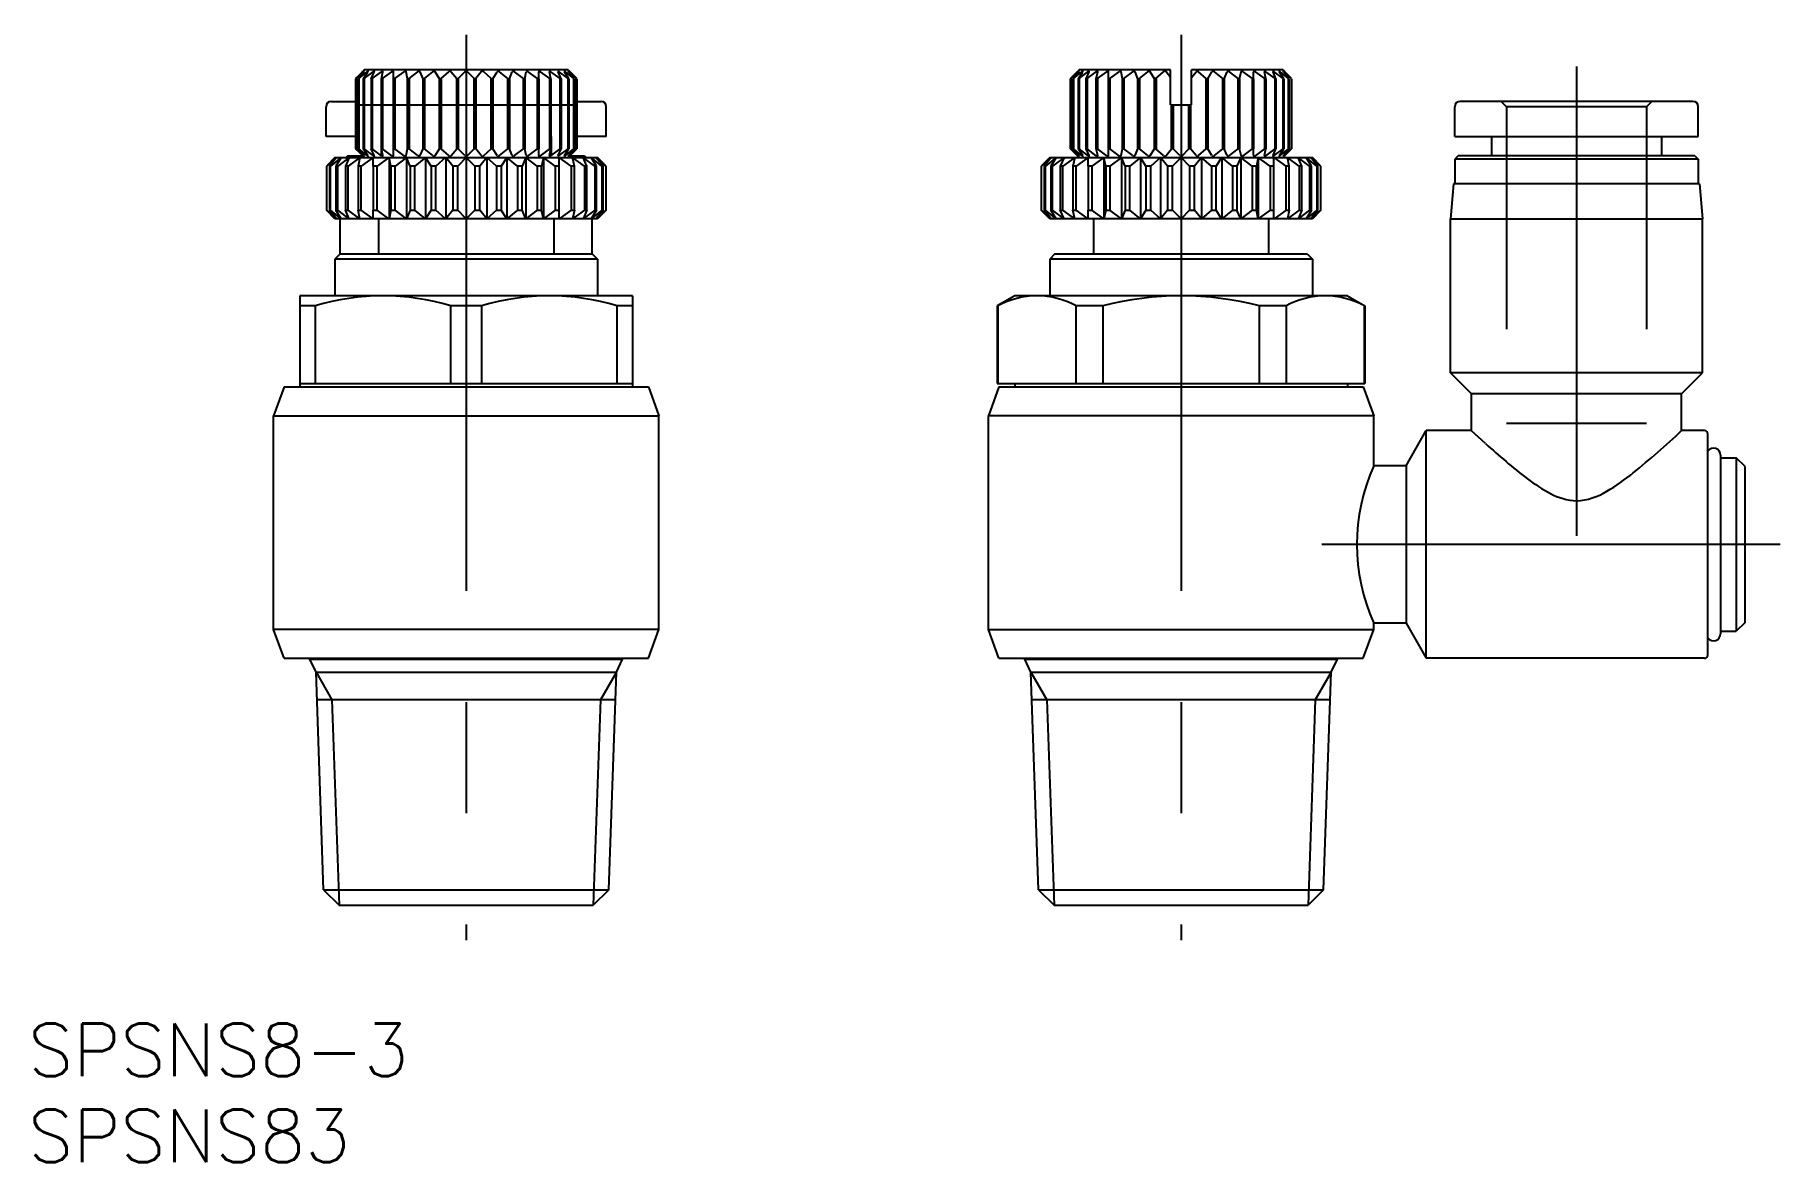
# Model space of a CAD drawing. Extents: x -97.6 to 2, y -35.3 to 29.1.
import ezdxf

# ---------------------------------------------------------------- set-up
doc = ezdxf.new("R2010")
doc.units = 0
doc.linetypes.add('CENTER', pattern=[50.8, 31.75, -6.35, 6.35, -6.35])
doc.linetypes.add('DASHED', pattern=[19.05, 12.7, -6.35])
doc.layers.get('0').update_dxf_attribs({"linetype": 'CONTINUOUS'})
doc.layers.add('CENTER', color=1, linetype='CENTER')
doc.styles.get("Standard").update_dxf_attribs({"font": 'txt.shx', "height": 3, "bigfont": 'bigfont.shx'})

# ---------------------------------------------------------------- blocks, each defined once
blk = doc.blocks.new('*U9')
at = {"color": 7, "linetype": 'CONTINUOUS'}
blk.add_text('SPSNS8-3', height=3, dxfattribs=at).set_placement((-98.026, -30.356))
blk = doc.blocks.new('*U10')
at = {"color": 7, "linetype": 'CONTINUOUS'}
blk.add_text('SPSNS83', height=3, dxfattribs=at).set_placement((-98.026, -35.269))

msp = doc.modelspace()

# ---------------------------------------------------------------- linework, layer by layer
at = {"color": 7, "linetype": 'CONTINUOUS'}
for p, q in [((-79.325, 26.601), (-78.945, 26.996)), ((-79.318, 26.601), (-78.883, 26.996)), ((-79.177, 26.601), (-78.861, 26.996)), ((-79.155, 26.601), (-78.677, 26.996)), ((-78.944, 26.995), (-78.915, 27.025)), ((-78.84, 27.1), (-78.915, 27.025)), ((-78.883, 26.996), (-78.849, 27.022)), ((-78.877, 26.6), (-78.633, 26.996)), ((-78.861, 26.996), (-78.843, 27.02)), ((-78.842, 26.601), (-78.331, 26.996)), ((-67.19, 27.1), (-78.84, 27.1)), ((-78.433, 26.6), (-78.267, 26.996)), ((-78.385, 26.601), (-77.854, 26.997)), ((-77.855, 26.6), (-77.771, 26.995)), ((-77.795, 26.601), (-77.259, 26.997)), ((-77.158, 26.6), (-77.158, 26.995)), ((-77.089, 26.601), (-76.558, 26.997)), ((-76.359, 26.6), (-76.443, 26.995)), ((-76.281, 26.601), (-75.771, 26.996)), ((-75.477, 26.6), (-75.643, 26.996)), ((-75.394, 26.601), (-74.916, 26.996)), ((-74.536, 26.6), (-74.779, 26.996)), ((-74.448, 26.601), (-74.013, 26.996)), ((-73.872, 26.996), (-73.556, 26.601)), ((-73.087, 26.996), (-73.466, 26.601)), ((-72.943, 26.996), (-72.564, 26.601)), ((-72.158, 26.996), (-72.474, 26.601)), ((-71.582, 26.601), (-72.017, 26.996)), ((-71.495, 26.6), (-71.251, 26.996)), ((-70.636, 26.601), (-71.115, 26.996)), ((-70.553, 26.6), (-70.387, 26.996)), ((-69.749, 26.601), (-70.259, 26.996)), ((-69.671, 26.6), (-69.588, 26.995)), ((-68.942, 26.601), (-69.472, 26.997)), ((-68.872, 26.6), (-68.872, 26.995)), ((-68.235, 26.601), (-68.772, 26.997)), ((-68.175, 26.6), (-68.259, 26.995)), ((-67.646, 26.601), (-68.176, 26.997)), ((-67.598, 26.6), (-67.763, 26.996)), ((-67.188, 26.601), (-67.699, 26.996)), ((-67.153, 26.6), (-67.397, 26.996)), ((-66.875, 26.601), (-67.353, 26.996)), ((-67.19, 27.1), (-67.115, 27.025)), ((-67.169, 26.996), (-67.187, 27.02)), ((-67.147, 26.996), (-67.182, 27.022)), ((-66.853, 26.601), (-67.169, 26.996)), ((-66.713, 26.601), (-67.147, 26.996)), ((-67.086, 26.995), (-67.115, 27.025)), ((-66.705, 26.601), (-67.085, 26.996)), ((-38.51, 26.601), (-38.13, 26.996)), ((-38.503, 26.601), (-38.068, 26.996)), ((-38.362, 26.601), (-38.046, 26.996)), ((-38.34, 26.601), (-37.862, 26.996)), ((-38.129, 26.995), (-38.1, 27.025)), ((-38.025, 27.1), (-38.1, 27.025)), ((-38.068, 26.996), (-38.034, 27.022)), ((-38.062, 26.6), (-37.818, 26.996)), ((-38.046, 26.996), (-38.028, 27.02)), ((-38.027, 26.601), (-37.516, 26.996)), ((-32.8, 27.1), (-38.025, 27.1)), ((-37.617, 26.6), (-37.452, 26.996)), ((-37.57, 26.601), (-37.039, 26.997)), ((-37.04, 26.6), (-36.956, 26.995)), ((-36.98, 26.601), (-36.444, 26.997)), ((-36.343, 26.6), (-36.343, 26.995)), ((-36.273, 26.601), (-35.743, 26.997)), ((-35.544, 26.6), (-35.628, 26.995)), ((-35.466, 26.601), (-34.956, 26.996)), ((-34.662, 26.6), (-34.828, 26.996)), ((-34.579, 26.601), (-34.1, 26.996)), ((-33.721, 26.6), (-33.964, 26.996)), ((-33.633, 26.601), (-33.198, 26.996)), ((-32.799, 26.675), (-33.057, 26.996)), ((-32.8, 25.1), (-32.8, 27.1)), ((-31.601, 26.675), (-31.343, 26.996)), ((-26.375, 27.1), (-31.6, 27.1)), ((-31.6, 25.1), (-31.6, 27.1)), ((-30.767, 26.601), (-31.202, 26.996)), ((-30.679, 26.6), (-30.436, 26.996)), ((-29.821, 26.601), (-30.3, 26.996)), ((-29.738, 26.6), (-29.572, 26.996)), ((-28.934, 26.601), (-29.444, 26.996)), ((-28.856, 26.6), (-28.772, 26.995)), ((-28.127, 26.601), (-28.657, 26.997)), ((-28.057, 26.6), (-28.057, 26.995)), ((-27.42, 26.601), (-27.956, 26.997)), ((-27.36, 26.6), (-27.444, 26.995)), ((-26.83, 26.601), (-27.361, 26.997)), ((-26.783, 26.6), (-26.948, 26.996)), ((-26.373, 26.601), (-26.884, 26.996)), ((-26.338, 26.6), (-26.582, 26.996)), ((-26.06, 26.601), (-26.538, 26.996)), ((-26.375, 27.1), (-26.3, 27.025)), ((-26.354, 26.996), (-26.372, 27.02)), ((-26.332, 26.996), (-26.366, 27.022)), ((-26.038, 26.601), (-26.354, 26.996)), ((-25.897, 26.601), (-26.332, 26.996)), ((-26.271, 26.995), (-26.3, 27.025)), ((-25.89, 26.601), (-26.27, 26.996)), ((-79.324, 22.6), (-79.324, 26.6)), ((-79.324, 26.6), (-79.317, 26.6)), ((-79.317, 26.6), (-79.317, 22.6)), ((-79.176, 22.6), (-79.176, 26.6)), ((-79.176, 26.6), (-79.154, 26.6)), ((-79.154, 26.6), (-79.154, 22.6)), ((-78.876, 22.6), (-78.876, 26.6)), ((-78.876, 26.6), (-78.841, 26.6)), ((-78.841, 26.6), (-78.841, 22.6)), ((-78.432, 22.6), (-78.432, 26.6)), ((-78.432, 26.6), (-78.384, 26.6)), ((-78.384, 26.6), (-78.384, 22.6)), ((-77.854, 22.6), (-77.854, 26.6)), ((-77.854, 26.6), (-77.795, 26.6)), ((-77.795, 26.6), (-77.795, 22.6)), ((-77.158, 22.6), (-77.158, 26.6)), ((-77.158, 26.6), (-77.088, 26.6)), ((-77.088, 26.6), (-77.088, 22.6)), ((-76.359, 22.6), (-76.359, 26.6)), ((-76.359, 26.6), (-76.281, 26.6)), ((-76.281, 26.6), (-76.281, 22.6)), ((-75.478, 22.6), (-75.478, 26.6)), ((-75.478, 26.6), (-75.393, 26.6)), ((-75.393, 26.6), (-75.393, 22.6)), ((-74.536, 22.6), (-74.536, 26.6)), ((-74.536, 26.6), (-74.447, 26.6)), ((-74.447, 26.6), (-74.447, 22.6)), ((-73.557, 22.6), (-73.557, 26.6)), ((-73.465, 26.6), (-73.557, 26.6)), ((-73.465, 26.6), (-73.465, 22.6)), ((-72.565, 22.6), (-72.565, 26.6)), ((-72.473, 26.6), (-72.565, 26.6)), ((-72.473, 26.6), (-72.473, 22.6)), ((-71.583, 22.6), (-71.583, 26.6)), ((-71.583, 26.6), (-71.494, 26.6)), ((-71.494, 26.6), (-71.494, 22.6)), ((-70.637, 22.6), (-70.637, 26.6)), ((-70.637, 26.6), (-70.552, 26.6)), ((-70.552, 26.6), (-70.552, 22.6)), ((-69.75, 22.6), (-69.75, 26.6)), ((-69.75, 26.6), (-69.671, 26.6)), ((-69.671, 26.6), (-69.671, 22.6)), ((-68.942, 22.6), (-68.942, 26.6)), ((-68.942, 26.6), (-68.872, 26.6)), ((-68.872, 26.6), (-68.872, 22.6)), ((-68.236, 22.6), (-68.236, 26.6)), ((-68.236, 26.6), (-68.176, 26.6)), ((-68.176, 26.6), (-68.176, 22.6)), ((-67.646, 22.6), (-67.646, 26.6)), ((-67.646, 26.6), (-67.598, 26.6)), ((-67.598, 26.6), (-67.598, 22.6)), ((-67.189, 22.6), (-67.189, 26.6)), ((-67.189, 26.6), (-67.154, 26.6)), ((-67.154, 26.6), (-67.154, 22.6)), ((-66.876, 22.6), (-66.876, 26.6)), ((-66.876, 26.6), (-66.854, 26.6)), ((-66.854, 26.6), (-66.854, 22.6)), ((-66.713, 22.6), (-66.713, 26.6)), ((-66.713, 26.6), (-66.706, 26.6)), ((-66.706, 26.6), (-66.706, 22.6)), ((-38.509, 22.6), (-38.509, 26.6)), ((-38.509, 26.6), (-38.502, 26.6)), ((-38.502, 26.6), (-38.502, 22.6)), ((-38.361, 22.6), (-38.361, 26.6)), ((-38.361, 26.6), (-38.339, 26.6)), ((-38.339, 26.6), (-38.339, 22.6)), ((-38.061, 22.6), (-38.061, 26.6)), ((-38.061, 26.6), (-38.026, 26.6)), ((-38.026, 26.6), (-38.026, 22.6)), ((-37.617, 22.6), (-37.617, 26.6)), ((-37.617, 26.6), (-37.569, 26.6)), ((-37.569, 26.6), (-37.569, 22.6)), ((-37.039, 22.6), (-37.039, 26.6)), ((-37.039, 26.6), (-36.98, 26.6)), ((-36.98, 26.6), (-36.98, 22.6)), ((-36.343, 22.6), (-36.343, 26.6)), ((-36.343, 26.6), (-36.273, 26.6)), ((-36.273, 26.6), (-36.273, 22.6)), ((-35.544, 22.6), (-35.544, 26.6)), ((-35.544, 26.6), (-35.465, 26.6)), ((-35.465, 26.6), (-35.465, 22.6)), ((-34.663, 22.6), (-34.663, 26.6)), ((-34.663, 26.6), (-34.578, 26.6)), ((-34.578, 26.6), (-34.578, 22.6)), ((-33.721, 22.6), (-33.721, 26.6)), ((-33.721, 26.6), (-33.632, 26.6)), ((-33.632, 26.6), (-33.632, 22.6)), ((-30.768, 22.6), (-30.768, 26.6)), ((-30.768, 26.6), (-30.679, 26.6)), ((-30.679, 26.6), (-30.679, 22.6)), ((-29.822, 22.6), (-29.822, 26.6)), ((-29.822, 26.6), (-29.737, 26.6)), ((-29.737, 26.6), (-29.737, 22.6)), ((-28.935, 22.6), (-28.935, 26.6)), ((-28.935, 26.6), (-28.856, 26.6)), ((-28.856, 26.6), (-28.856, 22.6)), ((-28.127, 22.6), (-28.127, 26.6)), ((-28.127, 26.6), (-28.057, 26.6)), ((-28.057, 26.6), (-28.057, 22.6)), ((-27.42, 22.6), (-27.42, 26.6)), ((-27.42, 26.6), (-27.361, 26.6)), ((-27.361, 26.6), (-27.361, 22.6)), ((-26.831, 22.6), (-26.831, 26.6)), ((-26.831, 26.6), (-26.783, 26.6)), ((-26.783, 26.6), (-26.783, 22.6)), ((-26.374, 26.6), (-26.339, 26.6)), ((-26.374, 22.6), (-26.374, 26.6)), ((-26.339, 26.6), (-26.339, 22.6)), ((-26.061, 22.6), (-26.061, 26.6)), ((-26.061, 26.6), (-26.039, 26.6)), ((-26.039, 26.6), (-26.039, 22.6)), ((-25.898, 22.6), (-25.898, 26.6)), ((-25.898, 26.6), (-25.891, 26.6)), ((-25.891, 26.6), (-25.891, 22.6)), ((-81.015, 23.3), (-81.015, 25)), ((-80.715, 25.3), (-79.34, 25.3)), ((-80.715, 25.3), (-79.34, 25.3)), ((-66.69, 25.3), (-65.315, 25.3)), ((-66.69, 25.3), (-65.315, 25.3)), ((-65.015, 23.3), (-65.015, 25)), ((-32.8, 25.1), (-31.6, 25.1)), ((-32.742, 22.6), (-32.742, 25.1)), ((-32.65, 25.1), (-32.65, 22.6)), ((-31.75, 22.6), (-31.75, 25.1)), ((-31.658, 25.1), (-31.658, 22.6)), ((-16.573, 23.3), (-16.573, 25)), ((-2.973, 25.3), (-16.273, 25.3)), ((-2.673, 23.3), (-2.673, 25)), ((-79.324, 23.3), (-81.015, 23.3)), ((-77.865, 23.3), (-77.865, 22.25)), ((-68.165, 23.3), (-68.165, 22.25)), ((-65.015, 23.3), (-66.706, 23.3)), ((-16.573, 23.3), (-2.673, 23.3)), ((-14.473, 23.3), (-14.473, 22.2)), ((-4.773, 23.3), (-4.773, 22.2)), ((-80.518, 22.1), (-81.001, 21.601)), ((-80.424, 22.101), (-80.979, 21.601)), ((-80.424, 22.101), (-80.827, 21.601)), ((-80.149, 22.102), (-80.761, 21.601)), ((-80.518, 22.1), (-65.513, 22.1)), ((-80.149, 22.101), (-80.461, 21.601)), ((-79.699, 22.102), (-80.351, 21.601)), ((-79.699, 22.1), (-79.91, 21.6)), ((-79.765, 22.2), (-79.865, 22.1)), ((-79.765, 22.2), (-78.94, 22.2)), ((-79.084, 22.102), (-79.762, 21.601)), ((-78.945, 22.204), (-79.325, 22.599)), ((-79.317, 22.6), (-79.324, 22.6)), ((-78.883, 22.204), (-79.318, 22.599)), ((-79.083, 22.1), (-79.191, 21.6)), ((-78.861, 22.204), (-79.177, 22.599)), ((-79.154, 22.6), (-79.176, 22.6)), ((-78.677, 22.204), (-79.155, 22.599)), ((-78.32, 22.102), (-79.006, 21.601)), ((-78.915, 22.175), (-78.944, 22.205)), ((-78.84, 22.1), (-78.915, 22.175)), ((-78.883, 22.204), (-78.849, 22.178)), ((-78.633, 22.204), (-78.877, 22.6)), ((-78.841, 22.6), (-78.876, 22.6)), ((-78.861, 22.204), (-78.843, 22.18)), ((-78.331, 22.204), (-78.842, 22.599)), ((-78.267, 22.204), (-78.433, 22.6)), ((-78.384, 22.6), (-78.432, 22.6)), ((-77.854, 22.203), (-78.385, 22.599)), ((-78.318, 21.6), (-78.318, 22.1)), ((-77.425, 22.102), (-78.102, 21.601)), ((-77.771, 22.205), (-77.855, 22.6)), ((-77.795, 22.6), (-77.854, 22.6)), ((-77.259, 22.203), (-77.795, 22.599)), ((-77.423, 22.1), (-77.423, 18.6)), ((-77.316, 21.6), (-77.423, 22.1)), ((-77.158, 22.205), (-77.158, 22.6)), ((-77.088, 22.6), (-77.158, 22.6)), ((-76.558, 22.203), (-77.089, 22.599)), ((-76.421, 22.102), (-77.074, 21.601)), ((-76.443, 22.205), (-76.359, 22.6)), ((-76.42, 22.1), (-76.42, 18.6)), ((-76.207, 21.6), (-76.419, 22.1)), ((-76.281, 22.6), (-76.359, 22.6)), ((-75.771, 22.204), (-76.281, 22.599)), ((-75.334, 22.102), (-75.945, 21.601)), ((-75.643, 22.204), (-75.477, 22.6)), ((-75.393, 22.6), (-75.478, 22.6)), ((-74.916, 22.204), (-75.394, 22.599)), ((-75.333, 22.1), (-75.333, 18.6)), ((-75.02, 21.601), (-75.332, 22.101)), ((-74.779, 22.204), (-74.536, 22.6)), ((-74.19, 22.101), (-74.745, 21.601)), ((-74.447, 22.6), (-74.536, 22.6)), ((-74.013, 22.204), (-74.448, 22.599)), ((-74.188, 22.1), (-74.188, 18.6)), ((-73.784, 21.601), (-74.187, 22.101)), ((-73.872, 22.204), (-73.556, 22.599)), ((-73.465, 22.6), (-73.557, 22.6)), ((-73.016, 22.101), (-73.501, 21.601)), ((-73.087, 22.204), (-73.466, 22.599)), ((-73.015, 22.1), (-73.015, 18.6)), ((-72.529, 21.601), (-73.014, 22.101)), ((-72.943, 22.204), (-72.564, 22.599)), ((-72.473, 22.6), (-72.565, 22.6)), ((-72.158, 22.204), (-72.474, 22.599)), ((-71.843, 22.101), (-72.246, 21.601)), ((-72.017, 22.204), (-71.582, 22.599)), ((-71.842, 22.1), (-71.842, 18.6)), ((-71.286, 21.601), (-71.841, 22.101)), ((-71.494, 22.6), (-71.583, 22.6)), ((-71.251, 22.204), (-71.495, 22.6)), ((-71.115, 22.204), (-70.636, 22.599)), ((-70.699, 22.101), (-71.01, 21.601)), ((-70.697, 22.1), (-70.697, 18.6)), ((-70.085, 21.601), (-70.696, 22.102)), ((-70.552, 22.6), (-70.637, 22.6)), ((-70.387, 22.204), (-70.553, 22.6)), ((-70.259, 22.204), (-69.749, 22.599)), ((-69.611, 22.1), (-69.823, 21.6)), ((-69.671, 22.6), (-69.75, 22.6)), ((-69.588, 22.205), (-69.671, 22.6)), ((-69.61, 22.1), (-69.61, 18.6)), ((-68.956, 21.601), (-69.609, 22.102)), ((-69.472, 22.203), (-68.942, 22.599)), ((-68.872, 22.6), (-68.942, 22.6)), ((-68.872, 22.205), (-68.872, 22.6)), ((-68.772, 22.203), (-68.235, 22.599)), ((-68.607, 22.1), (-68.714, 21.6)), ((-68.607, 22.1), (-68.607, 18.6)), ((-67.928, 21.601), (-68.605, 22.102)), ((-68.259, 22.205), (-68.175, 22.6)), ((-68.176, 22.6), (-68.236, 22.6)), ((-68.176, 22.203), (-67.646, 22.599)), ((-67.763, 22.204), (-67.598, 22.6)), ((-67.712, 21.6), (-67.712, 22.1)), ((-67.024, 21.601), (-67.711, 22.102)), ((-67.699, 22.204), (-67.188, 22.599)), ((-67.598, 22.6), (-67.646, 22.6)), ((-67.397, 22.204), (-67.153, 22.6)), ((-67.353, 22.204), (-66.875, 22.599)), ((-67.19, 22.1), (-67.115, 22.175)), ((-67.154, 22.6), (-67.189, 22.6)), ((-67.169, 22.204), (-67.187, 22.18)), ((-67.147, 22.204), (-67.182, 22.178)), ((-67.169, 22.204), (-66.853, 22.599)), ((-67.147, 22.204), (-66.713, 22.599)), ((-67.115, 22.175), (-67.086, 22.205)), ((-67.088, 22.2), (-66.265, 22.2)), ((-67.085, 22.204), (-66.705, 22.599)), ((-66.84, 21.6), (-66.947, 22.1)), ((-66.269, 21.601), (-66.946, 22.102)), ((-66.854, 22.6), (-66.876, 22.6)), ((-66.706, 22.6), (-66.713, 22.6)), ((-66.12, 21.6), (-66.332, 22.1)), ((-65.679, 21.601), (-66.331, 22.102)), ((-66.265, 22.2), (-66.165, 22.1)), ((-65.27, 21.601), (-65.881, 22.102)), ((-65.57, 21.601), (-65.881, 22.101)), ((-65.203, 21.601), (-65.606, 22.101)), ((-65.051, 21.601), (-65.606, 22.101)), ((-65.029, 21.601), (-65.513, 22.1)), ((-39.702, 22.1), (-40.186, 21.601)), ((-39.609, 22.101), (-40.164, 21.601)), ((-39.609, 22.101), (-40.012, 21.601)), ((-39.334, 22.102), (-39.945, 21.601)), ((-39.702, 22.1), (-24.698, 22.1)), ((-39.334, 22.101), (-39.645, 21.601)), ((-38.884, 22.102), (-39.536, 21.601)), ((-38.883, 22.1), (-39.095, 21.6)), ((-38.269, 22.102), (-38.947, 21.601)), ((-38.13, 22.204), (-38.51, 22.599)), ((-38.502, 22.6), (-38.509, 22.6)), ((-38.068, 22.204), (-38.503, 22.599)), ((-38.268, 22.1), (-38.375, 21.6)), ((-38.046, 22.204), (-38.362, 22.599)), ((-38.339, 22.6), (-38.361, 22.6)), ((-37.862, 22.204), (-38.34, 22.599)), ((-37.505, 22.102), (-38.191, 21.601)), ((-38.1, 22.175), (-38.129, 22.205)), ((-38.025, 22.1), (-38.1, 22.175)), ((-38.068, 22.204), (-38.034, 22.178)), ((-37.818, 22.204), (-38.062, 22.6)), ((-38.026, 22.6), (-38.061, 22.6)), ((-38.046, 22.204), (-38.028, 22.18)), ((-37.516, 22.204), (-38.027, 22.599)), ((-38.025, 22.1), (-26.375, 22.1)), ((-37.569, 22.6), (-37.617, 22.6)), ((-37.452, 22.204), (-37.617, 22.6)), ((-37.039, 22.203), (-37.57, 22.599)), ((-37.503, 21.6), (-37.503, 22.1)), ((-36.61, 22.102), (-37.287, 21.601)), ((-36.956, 22.205), (-37.04, 22.6)), ((-36.98, 22.6), (-37.039, 22.6)), ((-36.444, 22.203), (-36.98, 22.599)), ((-36.608, 22.1), (-36.608, 18.6)), ((-36.501, 21.6), (-36.608, 22.1)), ((-36.273, 22.6), (-36.343, 22.6)), ((-36.343, 22.205), (-36.343, 22.6)), ((-35.743, 22.203), (-36.273, 22.599)), ((-35.606, 22.102), (-36.259, 21.601)), ((-35.628, 22.205), (-35.544, 22.6)), ((-35.605, 22.1), (-35.605, 18.6)), ((-35.392, 21.6), (-35.604, 22.1)), ((-35.465, 22.6), (-35.544, 22.6)), ((-34.956, 22.204), (-35.466, 22.599)), ((-34.519, 22.102), (-35.13, 21.601)), ((-34.828, 22.204), (-34.662, 22.6)), ((-34.578, 22.6), (-34.663, 22.6)), ((-34.1, 22.204), (-34.579, 22.599)), ((-34.518, 22.1), (-34.518, 18.6)), ((-34.205, 21.601), (-34.516, 22.101)), ((-33.964, 22.204), (-33.721, 22.6)), ((-33.375, 22.101), (-33.93, 21.601)), ((-33.632, 22.6), (-33.721, 22.6)), ((-33.198, 22.204), (-33.633, 22.599)), ((-33.373, 22.1), (-33.373, 18.6)), ((-32.969, 21.601), (-33.372, 22.101)), ((-33.057, 22.204), (-32.741, 22.599)), ((-32.65, 22.6), (-32.742, 22.6)), ((-32.201, 22.101), (-32.686, 21.601)), ((-32.272, 22.204), (-32.651, 22.599)), ((-32.2, 22.1), (-32.2, 18.6)), ((-31.714, 21.601), (-32.199, 22.101)), ((-32.128, 22.204), (-31.749, 22.599)), ((-31.658, 22.6), (-31.75, 22.6)), ((-31.343, 22.204), (-31.659, 22.599)), ((-31.028, 22.101), (-31.431, 21.601)), ((-31.202, 22.204), (-30.767, 22.599)), ((-31.027, 22.1), (-31.027, 18.6)), ((-30.47, 21.601), (-31.025, 22.101)), ((-30.679, 22.6), (-30.768, 22.6)), ((-30.436, 22.204), (-30.679, 22.6)), ((-30.3, 22.204), (-29.821, 22.599)), ((-29.884, 22.101), (-30.195, 21.601)), ((-29.882, 22.1), (-29.882, 18.6)), ((-29.27, 21.601), (-29.881, 22.102)), ((-29.737, 22.6), (-29.822, 22.6)), ((-29.572, 22.204), (-29.738, 22.6)), ((-29.444, 22.204), (-28.934, 22.599)), ((-28.796, 22.1), (-29.008, 21.6)), ((-28.856, 22.6), (-28.935, 22.6)), ((-28.772, 22.205), (-28.856, 22.6)), ((-28.795, 22.1), (-28.795, 18.6)), ((-28.141, 21.601), (-28.794, 22.102)), ((-28.657, 22.203), (-28.127, 22.599)), ((-28.057, 22.6), (-28.127, 22.6)), ((-28.057, 22.205), (-28.057, 22.6)), ((-27.956, 22.203), (-27.42, 22.599)), ((-27.792, 22.1), (-27.899, 21.6)), ((-27.792, 22.1), (-27.792, 18.6)), ((-27.113, 21.601), (-27.79, 22.102)), ((-27.444, 22.205), (-27.36, 22.6)), ((-27.361, 22.6), (-27.42, 22.6)), ((-27.361, 22.203), (-26.83, 22.599)), ((-26.948, 22.204), (-26.783, 22.6)), ((-26.897, 21.6), (-26.897, 22.1)), ((-26.209, 21.601), (-26.895, 22.102)), ((-26.884, 22.204), (-26.373, 22.599)), ((-26.783, 22.6), (-26.831, 22.6)), ((-26.582, 22.204), (-26.338, 22.6)), ((-26.538, 22.204), (-26.06, 22.599)), ((-26.375, 22.1), (-26.3, 22.175)), ((-26.339, 22.6), (-26.374, 22.6)), ((-26.354, 22.204), (-26.372, 22.18)), ((-26.332, 22.204), (-26.366, 22.178)), ((-26.354, 22.204), (-26.038, 22.599)), ((-26.332, 22.204), (-25.897, 22.599)), ((-26.3, 22.175), (-26.271, 22.205)), ((-26.27, 22.204), (-25.89, 22.599)), ((-26.025, 21.6), (-26.132, 22.1)), ((-25.453, 21.601), (-26.131, 22.102)), ((-26.039, 22.6), (-26.061, 22.6)), ((-25.891, 22.6), (-25.898, 22.6)), ((-25.305, 21.6), (-25.517, 22.1)), ((-24.864, 21.601), (-25.516, 22.102)), ((-24.455, 21.601), (-25.066, 22.102)), ((-24.755, 21.601), (-25.066, 22.101)), ((-24.236, 21.601), (-24.791, 22.101)), ((-24.388, 21.601), (-24.791, 22.101)), ((-24.214, 21.601), (-24.698, 22.1)), ((-16.373, 22.2), (-16.573, 22)), ((-2.673, 22), (-16.573, 22)), ((-16.573, 22), (-16.573, 20.6)), ((-2.873, 22.2), (-16.373, 22.2)), ((-2.873, 22.2), (-2.673, 22)), ((-2.673, 22), (-2.673, 20.6)), ((-81, 21.6), (-81, 19.1)), ((-80.978, 21.6), (-81, 21.6)), ((-80.978, 19.1), (-80.978, 21.6)), ((-80.826, 21.6), (-80.826, 19.1)), ((-80.759, 21.6), (-80.826, 21.6)), ((-80.759, 19.1), (-80.759, 21.6)), ((-80.46, 21.6), (-80.46, 19.1)), ((-80.35, 21.6), (-80.46, 21.6)), ((-80.35, 19.1), (-80.35, 21.6)), ((-79.91, 21.6), (-79.91, 19.1)), ((-79.761, 21.6), (-79.91, 21.6)), ((-79.761, 19.1), (-79.761, 21.6)), ((-79.19, 21.6), (-79.19, 19.1)), ((-79.005, 21.6), (-79.19, 21.6)), ((-79.005, 19.1), (-79.005, 21.6)), ((-78.318, 21.6), (-78.318, 19.1)), ((-78.101, 21.6), (-78.318, 21.6)), ((-78.101, 19.1), (-78.101, 21.6)), ((-77.316, 21.6), (-77.316, 19.1)), ((-77.073, 21.6), (-77.316, 21.6)), ((-77.073, 19.1), (-77.073, 21.6)), ((-76.208, 21.6), (-76.208, 19.1)), ((-75.944, 21.6), (-76.208, 21.6)), ((-75.944, 19.1), (-75.944, 21.6)), ((-75.021, 21.6), (-75.021, 19.1)), ((-74.744, 21.6), (-75.021, 21.6)), ((-74.744, 19.1), (-74.744, 21.6)), ((-73.785, 21.6), (-73.785, 19.1)), ((-73.5, 21.6), (-73.785, 21.6)), ((-73.5, 19.1), (-73.5, 21.6)), ((-72.53, 21.6), (-72.53, 19.1)), ((-72.245, 21.6), (-72.53, 21.6)), ((-72.245, 19.1), (-72.245, 21.6)), ((-71.287, 21.6), (-71.287, 19.1)), ((-71.009, 21.6), (-71.287, 21.6)), ((-71.009, 19.1), (-71.009, 21.6)), ((-70.086, 21.6), (-70.086, 19.1)), ((-69.822, 21.6), (-70.086, 21.6)), ((-69.822, 19.1), (-69.822, 21.6)), ((-68.957, 21.6), (-68.957, 19.1)), ((-68.714, 21.6), (-68.957, 21.6)), ((-68.714, 19.1), (-68.714, 21.6)), ((-67.929, 21.6), (-67.929, 19.1)), ((-67.712, 21.6), (-67.929, 21.6)), ((-67.712, 19.1), (-67.712, 21.6)), ((-67.025, 21.6), (-67.025, 19.1)), ((-66.84, 21.6), (-67.025, 21.6)), ((-66.84, 19.1), (-66.84, 21.6)), ((-66.27, 21.6), (-66.27, 19.1)), ((-66.12, 21.6), (-66.27, 21.6)), ((-66.12, 19.1), (-66.12, 21.6)), ((-65.68, 21.6), (-65.68, 19.1)), ((-65.571, 21.6), (-65.68, 21.6)), ((-65.571, 19.1), (-65.571, 21.6)), ((-65.271, 21.6), (-65.271, 19.1)), ((-65.204, 21.6), (-65.271, 21.6)), ((-65.204, 19.1), (-65.204, 21.6)), ((-65.052, 21.6), (-65.052, 19.1)), ((-65.03, 21.6), (-65.052, 21.6)), ((-65.03, 19.1), (-65.03, 21.6)), ((-40.185, 21.6), (-40.185, 19.1)), ((-40.163, 21.6), (-40.185, 21.6)), ((-40.163, 19.1), (-40.163, 21.6)), ((-40.011, 21.6), (-40.011, 19.1)), ((-39.944, 21.6), (-40.011, 21.6)), ((-39.944, 19.1), (-39.944, 21.6)), ((-39.644, 21.6), (-39.644, 19.1)), ((-39.535, 21.6), (-39.644, 21.6)), ((-39.535, 19.1), (-39.535, 21.6)), ((-39.095, 21.6), (-39.095, 19.1)), ((-38.945, 21.6), (-39.095, 21.6)), ((-38.945, 19.1), (-38.945, 21.6)), ((-38.375, 21.6), (-38.375, 19.1)), ((-38.19, 21.6), (-38.375, 21.6)), ((-38.19, 19.1), (-38.19, 21.6)), ((-37.503, 21.6), (-37.503, 19.1)), ((-37.286, 21.6), (-37.503, 21.6)), ((-37.286, 19.1), (-37.286, 21.6)), ((-36.501, 21.6), (-36.501, 19.1)), ((-36.258, 21.6), (-36.501, 21.6)), ((-36.258, 19.1), (-36.258, 21.6)), ((-35.393, 21.6), (-35.393, 19.1)), ((-35.129, 21.6), (-35.393, 21.6)), ((-35.129, 19.1), (-35.129, 21.6)), ((-34.206, 21.6), (-34.206, 19.1)), ((-33.928, 21.6), (-34.206, 21.6)), ((-33.928, 19.1), (-33.928, 21.6)), ((-32.97, 21.6), (-32.97, 19.1)), ((-32.685, 21.6), (-32.97, 21.6)), ((-32.685, 19.1), (-32.685, 21.6)), ((-31.715, 21.6), (-31.715, 19.1)), ((-31.43, 21.6), (-31.715, 21.6)), ((-31.43, 19.1), (-31.43, 21.6)), ((-30.472, 21.6), (-30.472, 19.1)), ((-30.194, 21.6), (-30.472, 21.6)), ((-30.194, 19.1), (-30.194, 21.6)), ((-29.271, 21.6), (-29.271, 19.1)), ((-29.007, 21.6), (-29.271, 21.6)), ((-29.007, 19.1), (-29.007, 21.6)), ((-28.142, 21.6), (-28.142, 19.1)), ((-27.899, 21.6), (-28.142, 21.6)), ((-27.899, 19.1), (-27.899, 21.6)), ((-27.114, 21.6), (-27.114, 19.1)), ((-26.897, 21.6), (-27.114, 21.6)), ((-26.897, 19.1), (-26.897, 21.6)), ((-26.21, 21.6), (-26.21, 19.1)), ((-26.025, 21.6), (-26.21, 21.6)), ((-26.025, 19.1), (-26.025, 21.6)), ((-25.455, 21.6), (-25.455, 19.1)), ((-25.305, 21.6), (-25.455, 21.6)), ((-25.305, 19.1), (-25.305, 21.6)), ((-24.865, 21.6), (-24.865, 19.1)), ((-24.756, 21.6), (-24.865, 21.6)), ((-24.756, 19.1), (-24.756, 21.6)), ((-24.456, 21.6), (-24.456, 19.1)), ((-24.389, 21.6), (-24.456, 21.6)), ((-24.389, 19.1), (-24.389, 21.6)), ((-24.237, 21.6), (-24.237, 19.1)), ((-24.215, 21.6), (-24.237, 21.6)), ((-24.215, 19.1), (-24.215, 21.6)), ((-16.648, 20.6), (-16.823, 18.6)), ((-2.598, 20.6), (-16.648, 20.6)), ((-2.598, 20.6), (-2.423, 18.6)), ((-80.518, 18.6), (-81.001, 19.099)), ((-81, 19.1), (-80.978, 19.1)), ((-80.424, 18.599), (-80.979, 19.099)), ((-80.424, 18.599), (-80.827, 19.099)), ((-80.826, 19.1), (-80.759, 19.1)), ((-80.149, 18.598), (-80.761, 19.099)), ((-80.149, 18.599), (-80.461, 19.099)), ((-80.46, 19.1), (-80.35, 19.1)), ((-79.699, 18.598), (-80.351, 19.099)), ((-79.699, 18.6), (-79.91, 19.1)), ((-79.91, 19.1), (-79.761, 19.1)), ((-79.084, 18.598), (-79.762, 19.099)), ((-79.083, 18.6), (-79.191, 19.1)), ((-79.19, 19.1), (-79.005, 19.1)), ((-78.32, 18.598), (-79.006, 19.099)), ((-78.318, 18.6), (-78.318, 19.1)), ((-78.318, 19.1), (-78.101, 19.1)), ((-77.425, 18.598), (-78.102, 19.099)), ((-77.316, 19.1), (-77.423, 18.6)), ((-77.316, 19.1), (-77.073, 19.1)), ((-76.421, 18.598), (-77.074, 19.099)), ((-76.207, 19.1), (-76.419, 18.6)), ((-76.208, 19.1), (-75.944, 19.1)), ((-75.334, 18.598), (-75.945, 19.099)), ((-75.02, 19.099), (-75.332, 18.599)), ((-75.021, 19.1), (-74.744, 19.1)), ((-74.19, 18.599), (-74.745, 19.099)), ((-73.784, 19.099), (-74.187, 18.599)), ((-73.785, 19.1), (-73.5, 19.1)), ((-73.016, 18.599), (-73.501, 19.099)), ((-72.529, 19.099), (-73.014, 18.599)), ((-72.53, 19.1), (-72.245, 19.1)), ((-71.843, 18.599), (-72.246, 19.099)), ((-71.286, 19.099), (-71.841, 18.599)), ((-71.287, 19.1), (-71.009, 19.1)), ((-70.699, 18.599), (-71.01, 19.099)), ((-70.085, 19.099), (-70.696, 18.598)), ((-70.086, 19.1), (-69.822, 19.1)), ((-69.611, 18.6), (-69.823, 19.1)), ((-68.956, 19.099), (-69.609, 18.598)), ((-68.957, 19.1), (-68.714, 19.1)), ((-68.607, 18.6), (-68.714, 19.1)), ((-67.928, 19.099), (-68.605, 18.598)), ((-67.929, 19.1), (-67.712, 19.1)), ((-67.712, 18.6), (-67.712, 19.1)), ((-67.024, 19.099), (-67.711, 18.598)), ((-67.025, 19.1), (-66.84, 19.1)), ((-66.84, 19.1), (-66.947, 18.6)), ((-66.269, 19.099), (-66.946, 18.598)), ((-66.12, 19.1), (-66.332, 18.6)), ((-65.679, 19.099), (-66.331, 18.598)), ((-66.27, 19.1), (-66.12, 19.1)), ((-65.57, 19.099), (-65.881, 18.599)), ((-65.27, 19.099), (-65.881, 18.598)), ((-65.68, 19.1), (-65.571, 19.1)), ((-65.203, 19.099), (-65.606, 18.599)), ((-65.051, 19.099), (-65.606, 18.599)), ((-65.029, 19.099), (-65.513, 18.6)), ((-65.271, 19.1), (-65.204, 19.1)), ((-65.052, 19.1), (-65.03, 19.1)), ((-39.702, 18.6), (-40.186, 19.099)), ((-40.185, 19.1), (-40.163, 19.1)), ((-39.609, 18.599), (-40.164, 19.099)), ((-39.609, 18.599), (-40.012, 19.099)), ((-40.011, 19.1), (-39.944, 19.1)), ((-39.334, 18.598), (-39.945, 19.099)), ((-39.334, 18.599), (-39.645, 19.099)), ((-39.644, 19.1), (-39.535, 19.1)), ((-38.884, 18.598), (-39.536, 19.099)), ((-39.095, 19.1), (-38.945, 19.1)), ((-38.883, 18.6), (-39.095, 19.1)), ((-38.269, 18.598), (-38.947, 19.099)), ((-38.375, 19.1), (-38.19, 19.1)), ((-38.268, 18.6), (-38.375, 19.1)), ((-37.505, 18.598), (-38.191, 19.099)), ((-37.503, 19.1), (-37.286, 19.1)), ((-37.503, 18.6), (-37.503, 19.1)), ((-36.61, 18.598), (-37.287, 19.099)), ((-36.501, 19.1), (-36.608, 18.6)), ((-36.501, 19.1), (-36.258, 19.1)), ((-35.606, 18.598), (-36.259, 19.099)), ((-35.392, 19.1), (-35.604, 18.6)), ((-35.393, 19.1), (-35.129, 19.1)), ((-34.519, 18.598), (-35.13, 19.099)), ((-34.205, 19.099), (-34.516, 18.599)), ((-34.206, 19.1), (-33.928, 19.1)), ((-33.375, 18.599), (-33.93, 19.099)), ((-32.969, 19.099), (-33.372, 18.599)), ((-32.97, 19.1), (-32.685, 19.1)), ((-32.201, 18.599), (-32.686, 19.099)), ((-31.714, 19.099), (-32.199, 18.599)), ((-31.715, 19.1), (-31.43, 19.1)), ((-31.028, 18.599), (-31.431, 19.099)), ((-30.47, 19.099), (-31.025, 18.599)), ((-30.472, 19.1), (-30.194, 19.1)), ((-29.884, 18.599), (-30.195, 19.099)), ((-29.27, 19.099), (-29.881, 18.598)), ((-29.271, 19.1), (-29.007, 19.1)), ((-28.796, 18.6), (-29.008, 19.1)), ((-28.141, 19.099), (-28.794, 18.598)), ((-28.142, 19.1), (-27.899, 19.1)), ((-27.792, 18.6), (-27.899, 19.1)), ((-27.113, 19.099), (-27.79, 18.598)), ((-27.114, 19.1), (-26.897, 19.1)), ((-26.897, 18.6), (-26.897, 19.1)), ((-26.209, 19.099), (-26.895, 18.598)), ((-26.21, 19.1), (-26.025, 19.1)), ((-26.025, 19.1), (-26.132, 18.6)), ((-25.453, 19.099), (-26.131, 18.598)), ((-25.305, 19.1), (-25.517, 18.6)), ((-24.864, 19.099), (-25.516, 18.598)), ((-25.455, 19.1), (-25.305, 19.1)), ((-24.455, 19.099), (-25.066, 18.598)), ((-24.755, 19.099), (-25.066, 18.599)), ((-24.865, 19.1), (-24.756, 19.1)), ((-24.236, 19.099), (-24.791, 18.599)), ((-24.388, 19.099), (-24.791, 18.599)), ((-24.214, 19.099), (-24.698, 18.6)), ((-24.456, 19.1), (-24.389, 19.1)), ((-24.237, 19.1), (-24.215, 19.1)), ((-65.513, 18.6), (-80.518, 18.6)), ((-80.215, 16.6), (-80.215, 18.6)), ((-78.015, 18.6), (-78.015, 16.6)), ((-68.015, 18.6), (-68.015, 16.6)), ((-65.815, 16.6), (-65.815, 18.6)), ((-24.698, 18.6), (-39.702, 18.6)), ((-37.2, 18.6), (-37.2, 16.6)), ((-27.2, 18.6), (-27.2, 16.6)), ((-16.823, 9.8), (-16.823, 18.6)), ((-16.823, 18.6), (-2.423, 18.6)), ((-2.423, 9.8), (-2.423, 18.6)), ((-80.215, 16.6), (-80.515, 16.3)), ((-65.515, 16.3), (-80.515, 16.3)), ((-80.515, 16.3), (-80.515, 14.2)), ((-80.215, 16.6), (-65.815, 16.6)), ((-65.815, 16.6), (-65.515, 16.3)), ((-65.515, 16.3), (-65.515, 14.2)), ((-39.4, 16.6), (-39.7, 16.3)), ((-24.7, 16.3), (-39.7, 16.3)), ((-39.7, 16.3), (-39.7, 14.2)), ((-39.4, 16.6), (-25, 16.6)), ((-25, 16.6), (-24.7, 16.3)), ((-24.7, 16.3), (-24.7, 14.2)), ((-63.515, 14.2), (-82.515, 14.2)), ((-82.515, 14.2), (-82.515, 9)), ((-63.515, 14.2), (-63.515, 9)), ((-41.7, 14.2), (-42.7, 13.623)), ((-22.7, 14.2), (-41.7, 14.2)), ((-22.7, 14.2), (-21.7, 13.623)), ((-81.638, 13.623), (-82.515, 13.623)), ((-81.638, 13.623), (-81.638, 9.2)), ((-73.892, 9.2), (-73.892, 13.623)), ((-72.138, 13.623), (-73.892, 13.623)), ((-72.138, 13.623), (-72.138, 9.2)), ((-64.392, 9.2), (-64.392, 13.623)), ((-63.515, 13.623), (-64.392, 13.623)), ((-42.7, 13.623), (-42.7, 9.2)), ((-42.663, 13.623), (-42.7, 13.623)), ((-42.663, 13.623), (-42.663, 9.2)), ((-38.191, 9.2), (-38.191, 13.623)), ((-36.672, 13.623), (-38.191, 13.623)), ((-36.672, 13.623), (-36.672, 9.2)), ((-27.728, 9.2), (-27.728, 13.623)), ((-26.209, 13.623), (-27.728, 13.623)), ((-26.209, 13.623), (-26.209, 9.2)), ((-21.737, 9.2), (-21.737, 13.623)), ((-21.7, 13.623), (-21.737, 13.623)), ((-21.7, 13.623), (-21.7, 9.2)), ((-83.415, 9), (-84.015, 7.352)), ((-83.415, 9), (-62.615, 9)), ((-82.515, 9.2), (-63.515, 9.2)), ((-82.515, 9.2), (-81.638, 9.2)), ((-62.615, 9), (-62.015, 7.352)), ((-42.6, 9), (-43.2, 7.352)), ((-42.7, 9.2), (-21.7, 9.2)), ((-42.6, 9), (-21.8, 9)), ((-41.7, 9.2), (-41.7, 9)), ((-22.7, 9.2), (-22.7, 9)), ((-21.8, 9), (-21.2, 7.352)), ((-2.423, 9.8), (-16.823, 9.8)), ((-15.623, 8.6), (-16.823, 9.8)), ((-3.623, 8.6), (-2.423, 9.8)), ((-3.623, 8.6), (-15.623, 8.6)), ((-15.623, 6.5), (-15.623, 8.6)), ((-3.623, 6.5), (-3.623, 8.6)), ((-84.015, 7.352), (-62.015, 7.352)), ((-84.015, -4.852), (-84.015, 7.352)), ((-62.015, -4.852), (-62.015, 7.352)), ((-21.2, 7.352), (-43.2, 7.352)), ((-43.2, -4.852), (-43.2, 7.352)), ((-21.2, 4.5), (-21.2, 7.352)), ((-19.355, 4.5), (-18.2, 6.5)), ((-18.2, -6.5), (-18.2, 6.5)), ((-15.623, 6.5), (-18.2, 6.5)), ((-14.824, 5.769), (-15.624, 6.499)), ((-2.323, 6.5), (-3.623, 6.5)), ((-2.123, -6.3), (-2.123, 6.3)), ((-1.4, 5.1), (-1.4, -5.1)), ((-19.355, 4.5), (-21.2, 4.5)), ((-19.355, 4.5), (-19.355, -4.5)), ((-1.4, 4.95), (-0.5, 4.95)), ((-0.5, 4.95), (-0.5, -4.95)), ((0, 4.45), (-0.5, 4.95)), ((0, -4.45), (0, 4.45)), ((-62.015, -4.852), (-84.015, -4.852)), ((-83.415, -6.5), (-84.015, -4.852)), ((-62.615, -6.5), (-62.015, -4.852)), ((-43.2, -4.852), (-21.2, -4.852)), ((-42.6, -6.5), (-43.2, -4.852)), ((-21.8, -6.5), (-21.2, -4.852)), ((-21.2, -4.852), (-21.2, -4.5)), ((-19.355, -4.5), (-21.2, -4.5)), ((-19.355, -4.5), (-18.2, -6.5)), ((-1.4, -4.95), (-0.5, -4.95)), ((0, -4.45), (-0.5, -4.95)), ((-83.415, -6.5), (-62.615, -6.5)), ((-81.939, -6.5), (-81.939, -6.55)), ((-81.589, -7.3), (-81.939, -6.55)), ((-81.939, -6.55), (-64.091, -6.55)), ((-64.441, -7.3), (-64.091, -6.55)), ((-64.091, -6.5), (-64.091, -6.55)), ((-42.6, -6.5), (-21.8, -6.5)), ((-41.124, -6.5), (-41.124, -6.55)), ((-41.124, -6.55), (-23.276, -6.55)), ((-40.774, -7.3), (-41.124, -6.55)), ((-23.626, -7.3), (-23.276, -6.55)), ((-23.276, -6.5), (-23.276, -6.55)), ((-2.323, -6.5), (-18.2, -6.5)), ((-81.589, -7.3), (-64.441, -7.3)), ((-81.155, -19.713), (-81.589, -7.3)), ((-64.875, -19.713), (-64.441, -7.3)), ((-40.774, -7.3), (-23.626, -7.3)), ((-40.34, -19.713), (-40.774, -7.3)), ((-24.06, -19.713), (-23.626, -7.3)), ((-64.496, -8.878), (-81.534, -8.878)), ((-23.681, -8.878), (-40.719, -8.878)), ((-81.155, -19.713), (-64.875, -19.713)), ((-81.155, -19.713), (-80.268, -20.6)), ((-64.875, -19.713), (-65.762, -20.6)), ((-40.34, -19.713), (-24.06, -19.713)), ((-40.34, -19.713), (-39.453, -20.6)), ((-24.06, -19.713), (-24.947, -20.6)), ((-80.268, -20.6), (-65.762, -20.6)), ((-39.453, -20.6), (-24.947, -20.6))]:
    msp.add_line(p, q, dxfattribs=at)
at = {"color": 3, "linetype": 'DASHED'}
for p, q in [((-79.324, 25.1), (-66.706, 25.1)), ((-13.623, 25), (-13.923, 25.3)), ((-13.623, 25), (-13.623, 6.9)), ((-5.623, 25), (-13.623, 25)), ((-5.623, 25), (-5.323, 25.3)), ((-5.623, 25), (-5.623, 6.9)), ((-5.623, 6.9), (-13.623, 6.9))]:
    msp.add_line(p, q, dxfattribs=at)
at = {"color": 3, "linetype": 'CONTINUOUS'}
for p, q in [((-81.589, -7.3), (-80.678, -8.878)), ((-64.441, -7.3), (-65.352, -8.878)), ((-40.774, -7.3), (-39.863, -8.878)), ((-23.626, -7.3), (-24.537, -8.878)), ((-80.678, -8.878), (-80.268, -20.6)), ((-65.352, -8.878), (-65.762, -20.6)), ((-39.863, -8.878), (-39.453, -20.6)), ((-24.537, -8.878), (-24.947, -20.6))]:
    msp.add_line(p, q, dxfattribs=at)
at = {"color": 7, "linetype": 'CONTINUOUS'}
for centre, radius, start, end in [((-78.838, 27.007), 0.0181, 104.04183, 124.759), ((-78.842, 27.024), 0.00118, 345.08201, 106.05787), ((-78.854, 27.026), 0.0128, 330.5686, 349.74498), ((-78.575, 26.877), 0.157, 109.25086, 130.3225), ((-78.668, 27.028), 0.0479, 317.30159, 347.87813), ((-78.626, 27.02), 0.00489, 336.60196, 102.37157), ((-78.188, 26.793), 0.249, 112.54222, 125.1197), ((-78.274, 27.002), 0.0232, 66.98784, 114.30581), ((-78.297, 27.015), 0.0354, 327.4289, 353.04192), ((-78.272, 27.014), 0.0117, 341.28507, 49.09386), ((-77.648, 26.654), 0.4, 112.85273, 121.03301), ((-77.787, 26.973), 0.0522, 89.99189, 108.20778), ((-77.786, 27.008), 0.0172, 22.94302, 92.63596), ((-77.8, 27.005), 0.0308, 341.36798, 17.574), ((-77.178, 26.898), 0.127, 92.70604, 129.19077), ((-77.185, 26.998), 0.027, 354.42444, 89.68056), ((-76.49, 26.928), 0.0972, 73.76816, 134.81013), ((-76.479, 26.987), 0.0373, 12.34995, 63.92763), ((-75.691, 26.892), 0.131, 82.60374, 127.29944), ((-75.69, 26.973), 0.0518, 26.13215, 72.71871), ((-74.848, 26.929), 0.0956, 44.28426, 135.20898), ((-73.943, 26.923), 0.102, 45.68592, 134.07326), ((-73.015, 26.921), 0.104, 46.22793, 133.77207), ((-72.087, 26.923), 0.102, 45.92674, 134.31408), ((-71.182, 26.929), 0.0956, 44.79102, 135.71574), ((-70.34, 26.973), 0.0518, 107.28129, 153.86785), ((-70.339, 26.892), 0.131, 52.70056, 97.39626), ((-69.551, 26.987), 0.0373, 116.07237, 167.65005), ((-69.54, 26.928), 0.0972, 45.18987, 106.23184), ((-68.846, 26.998), 0.027, 90.31944, 185.57556), ((-68.852, 26.898), 0.127, 50.80923, 87.29396), ((-68.23, 27.005), 0.0308, 162.426, 198.63202), ((-68.244, 27.008), 0.0172, 87.36404, 157.05698), ((-68.243, 26.973), 0.0522, 71.79222, 90.00811), ((-68.382, 26.654), 0.4, 58.96699, 67.14727), ((-67.758, 27.014), 0.0117, 130.90614, 198.71493), ((-67.734, 27.015), 0.0354, 186.95808, 212.5711), ((-67.756, 27.002), 0.0232, 65.69419, 113.01216), ((-67.842, 26.793), 0.249, 54.8803, 67.45778), ((-67.404, 27.02), 0.00489, 77.62843, 203.39804), ((-67.362, 27.028), 0.0479, 192.12187, 222.69841), ((-67.455, 26.877), 0.157, 49.6775, 70.74914), ((-67.188, 27.024), 0.00118, 73.94213, 194.91799), ((-67.176, 27.026), 0.0128, 190.25502, 209.4314), ((-67.192, 27.007), 0.0181, 55.241, 75.95817), ((-38.023, 27.007), 0.0181, 104.04183, 124.759), ((-38.027, 27.024), 0.00118, 345.08201, 106.05787), ((-38.039, 27.026), 0.0128, 330.5686, 349.74498), ((-37.76, 26.877), 0.157, 109.24982, 130.32595), ((-37.853, 27.028), 0.0479, 317.30662, 347.876), ((-37.811, 27.02), 0.00489, 336.60196, 102.37157), ((-37.373, 26.793), 0.249, 112.54105, 125.12343), ((-37.459, 27.002), 0.0232, 66.98784, 114.30581), ((-37.481, 27.015), 0.0354, 327.43504, 353.0392), ((-37.457, 27.014), 0.0117, 341.28507, 49.09386), ((-36.833, 26.654), 0.4, 112.85154, 121.03668), ((-36.972, 26.972), 0.0531, 89.35754, 108.13259), ((-36.971, 27.008), 0.0172, 22.94302, 92.63596), ((-36.985, 27.005), 0.0308, 341.36938, 17.57267), ((-36.363, 26.898), 0.127, 92.70526, 129.19341), ((-36.37, 26.998), 0.027, 354.42197, 89.68037), ((-35.675, 26.928), 0.0972, 73.76759, 134.81226), ((-35.664, 26.987), 0.0373, 12.34641, 63.92816), ((-34.876, 26.892), 0.131, 82.60311, 127.30161), ((-34.875, 26.973), 0.0518, 26.12836, 72.71957), ((-34.033, 26.929), 0.0956, 44.28228, 135.21096), ((-33.128, 26.924), 0.101, 45.32843, 134.23261), ((-31.272, 26.924), 0.101, 45.76739, 134.67157), ((-30.367, 26.929), 0.0956, 44.78904, 135.71772), ((-29.525, 26.973), 0.0518, 107.28043, 153.87164), ((-29.524, 26.892), 0.131, 52.69839, 97.39689), ((-28.736, 26.987), 0.0373, 116.07184, 167.65359), ((-28.725, 26.928), 0.0972, 45.18774, 106.23241), ((-28.03, 26.998), 0.027, 90.31963, 185.57803), ((-28.037, 26.898), 0.127, 50.80659, 87.29474), ((-27.415, 27.005), 0.0308, 162.42733, 198.63062), ((-27.429, 27.008), 0.0172, 87.36404, 157.05698), ((-27.428, 26.972), 0.0531, 71.86741, 90.64246), ((-27.567, 26.654), 0.4, 58.96332, 67.14846), ((-26.943, 27.014), 0.0117, 130.90614, 198.71493), ((-26.919, 27.015), 0.0354, 186.9608, 212.56496), ((-26.941, 27.002), 0.0232, 65.69419, 113.01216), ((-27.027, 26.793), 0.249, 54.87657, 67.45895), ((-26.589, 27.02), 0.00489, 77.62843, 203.39804), ((-26.547, 27.028), 0.0479, 192.124, 222.69338), ((-26.64, 26.877), 0.157, 49.67405, 70.75018), ((-26.373, 27.024), 0.00118, 73.94213, 194.91799), ((-26.361, 27.026), 0.0128, 190.25502, 209.4314), ((-26.377, 27.007), 0.0181, 55.241, 75.95817), ((-80.715, 25), 0.3, 90, 180), ((-65.315, 25), 0.3, 0, 90), ((-16.273, 25), 0.3, 90, 180), ((-2.973, 25), 0.3, 0, 90), ((-78.838, 22.193), 0.0181, 235.241, 255.95817), ((-78.854, 22.174), 0.0128, 10.25502, 29.4314), ((-78.842, 22.176), 0.00118, 253.94213, 14.91799), ((-78.575, 22.323), 0.157, 229.6775, 250.74914), ((-78.668, 22.172), 0.0479, 12.12187, 42.69841), ((-78.626, 22.18), 0.00489, 257.62843, 23.39804), ((-78.188, 22.407), 0.249, 234.87936, 247.4579), ((-78.274, 22.198), 0.0232, 245.69419, 293.01216), ((-78.297, 22.185), 0.0354, 6.95808, 32.5711), ((-78.272, 22.186), 0.0117, 310.90614, 18.71493), ((-77.648, 22.546), 0.4, 238.96699, 247.14727), ((-77.787, 22.227), 0.0522, 251.79222, 270.00811), ((-77.786, 22.192), 0.0172, 267.36404, 337.05698), ((-77.8, 22.195), 0.0308, 342.426, 18.63202), ((-77.178, 22.302), 0.127, 230.80923, 267.29396), ((-77.185, 22.202), 0.027, 270.31944, 5.57556), ((-76.49, 22.272), 0.0972, 225.18987, 286.23184), ((-76.479, 22.213), 0.0373, 296.07237, 347.65005), ((-75.691, 22.308), 0.131, 232.70056, 277.39626), ((-75.69, 22.227), 0.0518, 287.28129, 333.86785), ((-74.848, 22.271), 0.0956, 224.79102, 315.71574), ((-73.943, 22.277), 0.102, 225.92674, 314.31408), ((-73.015, 22.279), 0.104, 226.22793, 313.77207), ((-72.087, 22.277), 0.102, 225.68592, 314.07326), ((-71.182, 22.271), 0.0956, 224.28426, 315.20898), ((-70.34, 22.227), 0.0518, 206.13215, 252.71871), ((-70.339, 22.308), 0.131, 262.60374, 307.29944), ((-69.551, 22.213), 0.0373, 192.34995, 243.92763), ((-69.54, 22.272), 0.0972, 253.76816, 314.81013), ((-68.846, 22.202), 0.027, 174.42444, 269.68056), ((-68.852, 22.302), 0.127, 272.70604, 309.19077), ((-68.23, 22.195), 0.0308, 161.36798, 197.574), ((-68.244, 22.192), 0.0172, 202.94302, 272.63596), ((-68.243, 22.227), 0.0522, 269.99189, 288.20778), ((-68.382, 22.546), 0.4, 292.85273, 301.03301), ((-67.734, 22.185), 0.0354, 147.4289, 173.04192), ((-67.758, 22.186), 0.0117, 161.28507, 229.09386), ((-67.756, 22.198), 0.0232, 246.98784, 294.30581), ((-67.842, 22.407), 0.249, 292.5421, 305.12064), ((-67.362, 22.172), 0.0479, 137.30159, 167.87813), ((-67.404, 22.18), 0.00489, 156.60196, 282.37157), ((-67.455, 22.323), 0.157, 289.25086, 310.3225), ((-67.176, 22.174), 0.0128, 150.5686, 169.74498), ((-67.188, 22.176), 0.00118, 165.08201, 286.05787), ((-67.192, 22.193), 0.0181, 284.04183, 304.759), ((-38.023, 22.193), 0.0181, 235.241, 255.95817), ((-38.039, 22.174), 0.0128, 10.25502, 29.4314), ((-38.027, 22.176), 0.00118, 253.94213, 14.91799), ((-37.76, 22.323), 0.157, 229.67405, 250.75018), ((-37.853, 22.172), 0.0479, 12.124, 42.69338), ((-37.811, 22.18), 0.00489, 257.62843, 23.39804), ((-37.373, 22.407), 0.249, 234.87657, 247.45895), ((-37.459, 22.198), 0.0232, 245.69419, 293.01216), ((-37.481, 22.185), 0.0354, 6.9608, 32.56496), ((-37.457, 22.186), 0.0117, 310.90614, 18.71493), ((-36.833, 22.546), 0.4, 238.96332, 247.14846), ((-36.972, 22.228), 0.0531, 251.86741, 270.64246), ((-36.971, 22.192), 0.0172, 267.36404, 337.05698), ((-36.985, 22.195), 0.0308, 342.42733, 18.63062), ((-36.363, 22.302), 0.127, 230.80659, 267.29474), ((-36.37, 22.202), 0.027, 270.31963, 5.57803), ((-35.675, 22.272), 0.0972, 225.18774, 286.23241), ((-35.664, 22.213), 0.0373, 296.07184, 347.65359), ((-34.876, 22.308), 0.131, 232.69839, 277.39689), ((-34.875, 22.227), 0.0518, 287.28043, 333.87164), ((-34.033, 22.271), 0.0956, 224.78904, 315.71772), ((-33.128, 22.277), 0.102, 225.92562, 314.31519), ((-32.2, 22.279), 0.104, 226.22793, 313.77207), ((-31.272, 22.277), 0.102, 225.68481, 314.07438), ((-30.367, 22.271), 0.0956, 224.28228, 315.21096), ((-29.525, 22.227), 0.0518, 206.12836, 252.71957), ((-29.524, 22.308), 0.131, 262.60311, 307.30161), ((-28.736, 22.213), 0.0373, 192.34641, 243.92816), ((-28.725, 22.272), 0.0972, 253.76759, 314.81226), ((-28.03, 22.202), 0.027, 174.42197, 269.68037), ((-28.037, 22.302), 0.127, 272.70526, 309.19341), ((-27.415, 22.195), 0.0308, 161.36938, 197.57267), ((-27.429, 22.192), 0.0172, 202.94302, 272.63596), ((-27.428, 22.228), 0.0531, 269.35754, 288.13259), ((-27.567, 22.546), 0.4, 292.85154, 301.03668), ((-26.919, 22.185), 0.0354, 147.43504, 173.0392), ((-26.943, 22.186), 0.0117, 161.28507, 229.09386), ((-26.941, 22.198), 0.0232, 246.98784, 294.30581), ((-27.027, 22.407), 0.249, 292.54105, 305.12343), ((-26.547, 22.172), 0.0479, 137.30662, 167.876), ((-26.589, 22.18), 0.00489, 156.60196, 282.37157), ((-26.64, 22.323), 0.157, 289.24982, 310.32595), ((-26.361, 22.174), 0.0128, 150.5686, 169.74498), ((-26.373, 22.176), 0.00118, 165.08201, 286.05787), ((-26.377, 22.193), 0.0181, 284.04183, 304.759), ((-77.765, 0.921), 13.279, 73.04257, 106.95743), ((-68.265, 0.921), 13.279, 73.04257, 106.95743), ((-40.427, 9.581), 4.619, 61.04498, 118.95502), ((-32.2, -3.409), 17.609, 75.28767, 104.71233), ((-23.973, 9.581), 4.619, 61.04498, 118.95502), ((-38.978, 44.244), 51.716, 309.06229, 313.12757), ((-2.323, 6.3), 0.2, 0, 90), ((9.894, 32.766), 36.603, 227.52334, 232.41935), ((-1.8, 5.1), 0.4, 0, 143.9483), ((-11.163, 0), 11, 155.85226, 204.14774), ((-14.28, 13.814), 12.525, 300.66422, 309.05695), ((-6.555, 11.432), 9.664, 232.56514, 241.83649), ((-9.775, 6.025), 3.529, 272.45875, 302.24365), ((-9.525, 5.768), 3.269, 240.87359, 268.28112), ((-1.8, -5.1), 0.4, 216.0517, 0), ((-2.323, -6.3), 0.2, 270, 0)]:
    msp.add_arc(centre, radius, start, end, dxfattribs=at)
at = {"layer": 'CENTER', "color": 1, "linetype": 'CENTER'}
for p, q in [((-73.015, 29.1), (-73.015, -22.6)), ((-32.2, 29.1), (-32.2, -22.6)), ((-9.623, 27.3), (-9.623, 0.5)), ((2, 0), (-24.163, 0))]:
    msp.add_line(p, q, dxfattribs=at)

# ---------------------------------------------------------------- block references
at = {"color": 7, "linetype": 'CONTINUOUS'}
for name in ['*U9', '*U10']:
    msp.add_blockref(name, (0, 0), dxfattribs=at)

doc.saveas('drawing.dxf')
